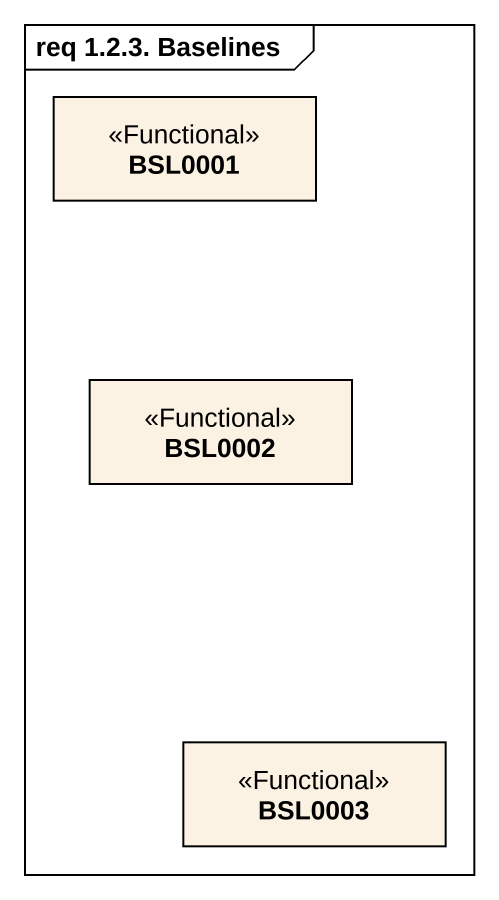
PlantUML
@startuml
mainframe req 1.2.3. Baselines
hide circle
hide empty members
class BSL0001 <<Functional>>
class BSL0002 <<Functional>>
class BSL0003 <<Functional>>
@enduml
